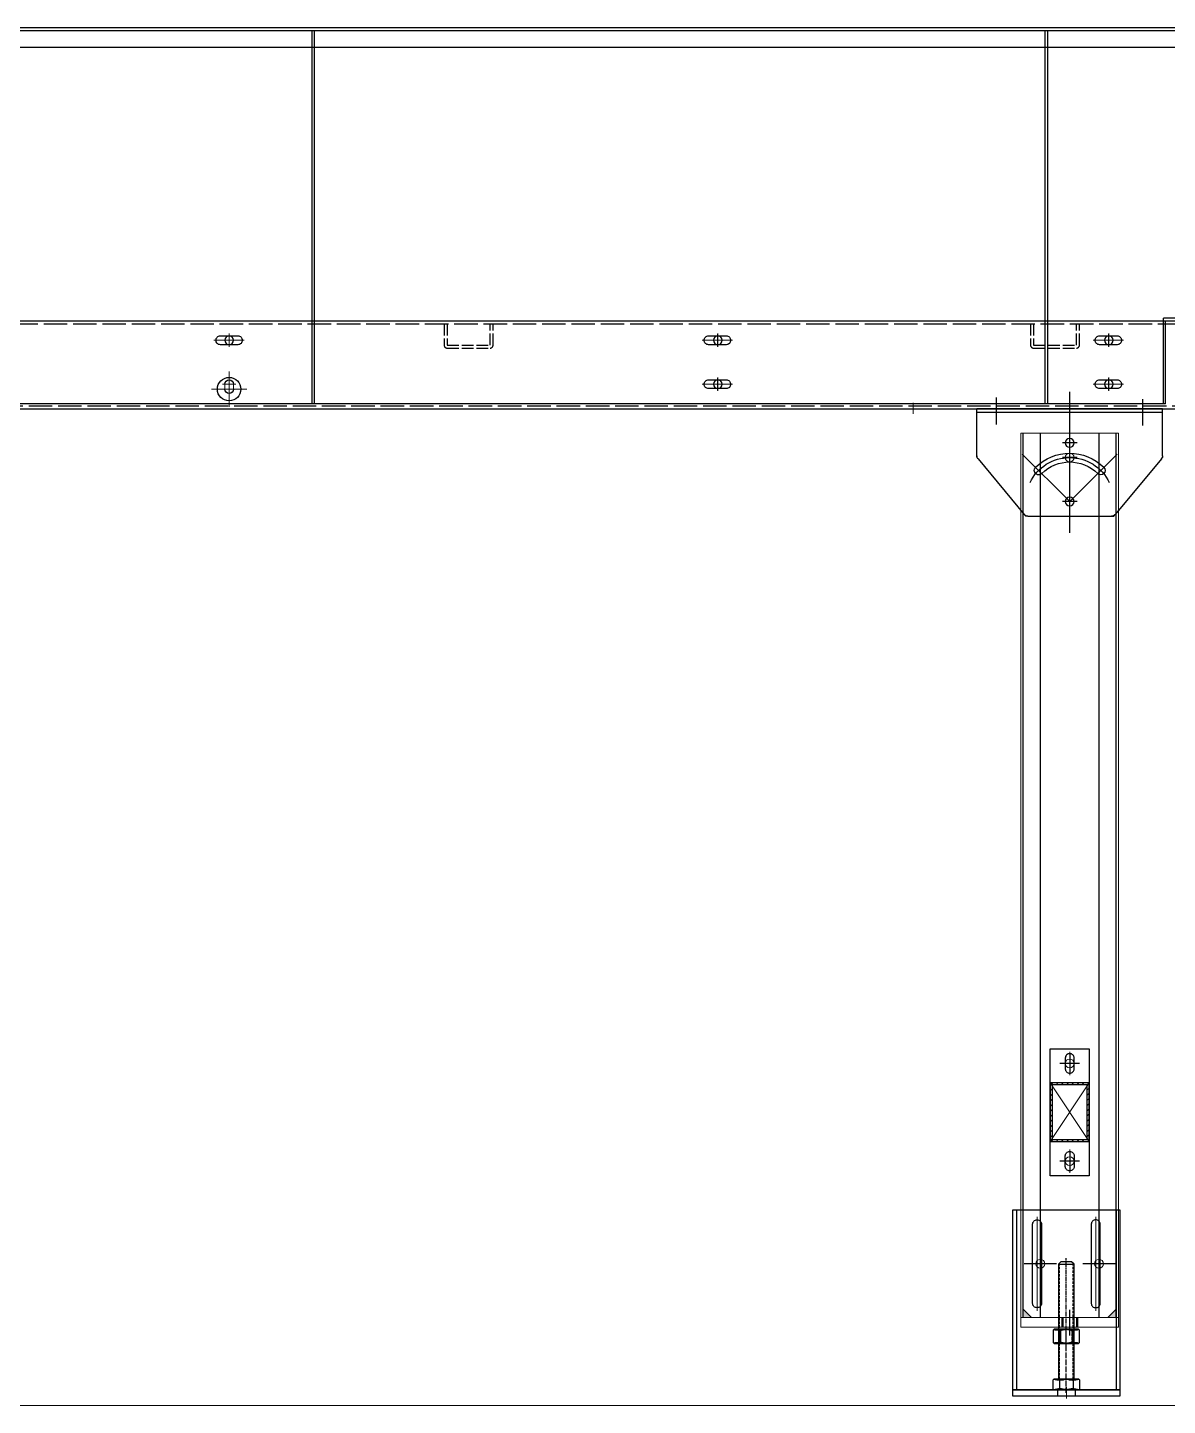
# Model space of a CAD drawing. Header units: millimetres. Extents: x 845401 to 948039, y 511594 to 550263.
# Drawn here: x 896302 to 897468, y 523200 to 524610 of the extents above; entities that cross this region are included whole.
import ezdxf

# ---------------------------------------------------------------- set-up
doc = ezdxf.new("R2010")
doc.units = ezdxf.units.MM
for name, pattern in [('ACAD_ISO02W100', [15, 12, -3]), ('CENTER', [0]), ('CENTER2', [28.575, 19.05, -3.175, 3.175, -3.175]), ('DASHED', [0.75, 0.5, -0.25]), ('HIDDEN', [0.375, 0.25, -0.125])]:
    doc.linetypes.add(name, pattern=pattern)
for name, color, linetype in [('00', 7, 'Continuous'), ('2细线层', 4, 'Continuous'), ('3中心线层', 1, 'CENTER'), ('4虚线层', 6, 'DASHED'), ('5剖面线层', 2, 'Continuous'), ('虚线', 4, 'ACAD_ISO02W100')]:
    doc.layers.add(name, color=color, linetype=linetype)
for name, color, linetype, lineweight in [('A-剖-0.10mm.......SECT-L01', 255, 'Continuous', 18), ('中心线', 1, 'CENTER', 9), ('剖面线', 6, 'Continuous', 15), ('粗实线', 7, 'Continuous', 30), ('细实线', 2, 'Continuous', 18)]:
    doc.layers.add(name, color=color, linetype=linetype, lineweight=lineweight)

# ---------------------------------------------------------------- blocks, each defined once
blk = doc.blocks.new('A$C13691031')
at = {"layer": '虚线'}
for p, q in [((5, 40), (5, 18)), ((8, 40), (8, 18)), ((52, 18), (52, 40)), ((55, 18), (55, 40)), ((8, 18), (52, 18)), ((8, 15), (52, 15))]:
    blk.add_line(p, q, dxfattribs=at)
for centre, start, end in [((8, 18), 180, 270), ((52, 18), 270, 0)]:
    blk.add_arc(centre, 3, start, end, dxfattribs=at)
blk = doc.blocks.new('A$Cb0f5567f')
at = {"color": 0, "linetype": 'ByBlock', "lineweight": -2}
for p, q in [((1290.5, 30.2, -1976.1), (1290.5, 25.2, -1976.1)), ((1299.5, 30.2, -1976.1), (1299.5, 25.2, -1976.1))]:
    blk.add_line(p, q, dxfattribs=at)
at = {"layer": '中心线', "ltscale": 4}
for p, q in [((388.2, 75.2, -1976.1), (401.8, 75.2, -1976.1)), ((395, 68.4, -1976.1), (395, 82, -1976.1)), ((788.2, 75.2, -1976.1), (801.8, 75.2, -1976.1)), ((795, 68.4, -1976.1), (795, 82, -1976.1)), ((1288.2, 75.2, -1976.1), (1301.8, 75.2, -1976.1)), ((1295, 68.4, -1976.1), (1295, 82, -1976.1)), ((388.2, 30.2, -1976.1), (401.8, 30.2, -1976.1)), ((395, 23.4, -1976.1), (395, 37, -1976.1)), ((788.2, 30.2, -1976.1), (801.8, 30.2, -1976.1)), ((795, 23.4, -1976.1), (795, 37, -1976.1)), ((1288.2, 30.2, -1976.1), (1301.8, 30.2, -1976.1)), ((1295, 18.4, -1976.1), (1295, 37, -1976.1)), ((1301.8, 25.2, -1976.1), (1288.2, 25.2, -1976.1)), ((360, 3.2, -1976.1), (360, 10.2, -1976.1)), ((510, 3.2, -1976.1), (510, 10.2, -1976.1)), ((595, 0, -1976.3), (595, 11.2, -1976.3))]:
    blk.add_line(p, q, dxfattribs=at)
at = {"layer": '粗实线'}
for p, q in [((2520, 95.2, -1976.1), (112, 95.2, -1976.1)), ((1970, 5.2, -1976.1), (270, 5.2, -1976.1))]:
    blk.add_line(p, q, dxfattribs=at)
for centre in [(395, 75.2, -1976.1), (795, 75.2, -1976.1), (1295, 75.2, -1976.1), (395, 30.2, -1976.1), (795, 30.2, -1976.1)]:
    blk.add_circle(centre, 4.5, dxfattribs=at)
for centre, start, end in [((1295, 30.2, -1976.1), 0.0006, 180.0006), ((1295, 25.2, -1976.1), 180, 0)]:
    blk.add_arc(centre, 4.5, start, end, dxfattribs=at)
at = {"layer": '虚线', "ltscale": 2}
for p, q in [((2504.7, 92.2, -1976.1), (15.3, 92.2, -1976.1)), ((1860, 8.2, -1976.1), (300, 8.2, -1976.1))]:
    blk.add_line(p, q, dxfattribs=at)
at = {"layer": '虚线', "ltscale": 2, "xscale": -1}
for p in [(480, 52.2, -1976.1), (1080, 52.2, -1976.1)]:
    blk.add_blockref('A$C13691031', p, dxfattribs=at)
blk = doc.blocks.new('A$C54b3428a')
at = {"layer": 'A-剖-0.10mm.......SECT-L01', "xscale": -1}
blk.add_blockref('A$Cb0f5567f', (2520, 0, 1976.2), dxfattribs=at)
blk = doc.blocks.new('A$C36980DBC')
for p, q in [((0, 127.1), (190, 127.1)), ((0, 78.9), (0, 127.1)), ((190, 78.9), (190, 127.1)), ((0, 123.1), (190, 123.1)), ((92.5, 92.1), (97.5, 92.1)), ((95, 89.6), (95, 94.6)), ((1.2, 75.7), (48.5, 18.9)), ((188.8, 75.7), (141.5, 18.9)), ((92.5, 32.1), (97.5, 32.1)), ((95, 29.6), (95, 34.6)), ((137.7, 17.1), (52.3, 17.1))]:
    blk.add_line(p, q)
for centre in [(95, 92.1), (95, 32.1)]:
    blk.add_circle(centre, 4.5)
for centre, radius, start, end in [((5, 78.9), 5, 180, 219.8056), ((95, 32.1), 49.5, 45, 135), ((95, 32.1), 40.5, 45, 135), ((185, 78.9), 5, 320.1944, 0), ((63.2, 63.9), 4.5, 135, 315), ((126.8, 63.9), 4.5, 225, 45), ((52.3, 22.1), 5, 219.8056, 270), ((137.7, 22.1), 5, 270, 320.1944)]:
    blk.add_arc(centre, radius, start, end)
at = {"layer": '2细线层'}
for p, q in [((0, 78.9), (0, 77.1)), ((1.2, 75.7), (0, 77.1)), ((188.8, 75.7), (190, 77.1)), ((190, 78.9), (190, 77.1)), ((50, 17.1), (48.5, 18.9)), ((52.3, 17.1), (50, 17.1)), ((137.7, 17.1), (140, 17.1)), ((140, 17.1), (141.5, 18.9))]:
    blk.add_line(p, q, dxfattribs=at)
at = {"layer": '3中心线层'}
for p, q in [((95, 0), (95, 144.3)), ((20, 109.9), (20, 136.8)), ((170, 111), (170, 138.5)), ((95, 32.1), (46.5, 80.6)), ((95, 32.1), (143.5, 80.6))]:
    blk.add_line(p, q, dxfattribs=at)
blk.add_arc((95, 32.1), 45, 25.7018, 154.2982, dxfattribs=at)
blk = doc.blocks.new('915ZJ')
at = {"linetype": 'ByBlock', "lineweight": -2}
h = blk.add_hatch(color=2, dxfattribs=at)
h.paths.add_polyline_path([(809947.3, 413856.6), (809947.3, 413848.1), (809938.8, 413848.1)])
h.paths.add_polyline_path([(809860.8, 413848.1), (809852.3, 413848.1), (809852.3, 413856.6)])
for p, q in [((809849.8, 413838.1), (809849.8, 414753.1)), ((809849.8, 414753.1), (809949.8, 414753.1)), ((809949.8, 413838.1), (809949.8, 414753.1)), ((809849.8, 413848.1), (809949.8, 413848.1)), ((809849.8, 413838.1), (809949.8, 413838.1))]:
    blk.add_line(p, q)
for centre in [(809899.8, 414743.1), (809899.8, 414728.1), (809899.8, 414683.1), (809899.8, 414108.1), (809899.8, 414008.1), (809869.8, 413903.1), (809929.8, 413903.1)]:
    blk.add_circle(centre, 4.5)
at = {"layer": '3中心线层'}
for p, q in [((809907.3, 414743.1), (809892.3, 414743.1)), ((809899.8, 414735.6), (809899.8, 414750.6)), ((809907.3, 414728.1), (809892.3, 414728.1)), ((809899.8, 414720.6), (809899.8, 414735.6)), ((809907.3, 414683.1), (809892.3, 414683.1)), ((809899.8, 414675.6), (809899.8, 414690.6)), ((809899.8, 414118.3), (809899.8, 414097.9)), ((809910, 414108.1), (809889.6, 414108.1)), ((809899.8, 414018.3), (809899.8, 413997.9)), ((809910, 414008.1), (809889.6, 414008.1)), ((809869.8, 413919.6), (809869.8, 413886.6)), ((809929.8, 413919.6), (809929.8, 413886.6)), ((809886.3, 413903.1), (809853.3, 413903.1)), ((809946.3, 413903.1), (809913.3, 413903.1)), ((809899.8, 413829.7), (809899.8, 413855.9))]:
    blk.add_line(p, q, dxfattribs=at)
at = {"layer": '4虚线层'}
for p, q in [((809852.3, 413848.1), (809852.3, 414753.1)), ((809869.8, 413848.1), (809869.8, 414753.1)), ((809929.8, 413848.1), (809929.8, 414753.1)), ((809947.3, 413848.1), (809947.3, 414753.1)), ((809891.8, 413848.1), (809891.8, 413838.1)), ((809892.8, 413848.1), (809892.8, 413838.1)), ((809906.8, 413848.1), (809906.8, 413838.1)), ((809907.8, 413848.1), (809907.8, 413838.1))]:
    blk.add_line(p, q, dxfattribs=at)
at = {"layer": '5剖面线层'}
for p, q in [((809860.8, 413848.1), (809852.3, 413856.6)), ((809938.8, 413848.1), (809947.3, 413856.6))]:
    blk.add_line(p, q, dxfattribs=at)
blk = doc.blocks.new('A$C2E170EB7')
at = {"layer": '中心线'}
for p, q in [((25, 186), (25, 90)), ((85, 186), (85, 90)), ((17.5, 138), (32.5, 138)), ((92.5, 138), (77.5, 138)), ((55, 12), (55, 0))]:
    blk.add_line(p, q, dxfattribs=at)
at = {"layer": '粗实线'}
for p, q in [((4, 193), (4, 9)), ((106, 193), (106, 9))]:
    blk.add_line(p, q, dxfattribs=at)
for points in [[(0, 193), (110, 193), (110, 9), (0, 9)], [(0, 9), (110, 9), (110, 3), (0, 3)]]:
    blk.add_lwpolyline(points, close=True, dxfattribs=at)
for points in [[(25, 183), (25, 183, -0.414214), (29.5, 178.5), (29.5, 97.5, -0.414214), (25, 93), (25, 93, -0.414214), (20.5, 97.5), (20.5, 178.5, -0.414214)], [(85, 183), (85, 183, 0.414214), (80.5, 178.5), (80.5, 97.5, 0.414214), (85, 93), (85, 93, 0.414214), (89.5, 97.5), (89.5, 178.5, 0.414214)]]:
    blk.add_lwpolyline(points, format="xyb", close=True, dxfattribs=at)
at = {"layer": '虚线', "ltscale": 0.5}
for p, q in [((46, 9), (46, 3)), ((64, 9), (64, 3))]:
    blk.add_line(p, q, dxfattribs=at)
blk = doc.blocks.new('ew323')
at = {"color": 2, "linetype": 'HIDDEN', "ltscale": 10}
for p, q in [((-1.5, 60.5), (-1.5, 46)), ((10.5, 60.5), (10.5, 46))]:
    blk.add_line(p, q, dxfattribs=at)
at = {"color": 2}
for p, q in [((-1.5, 47.2), (-1.5, 59.2)), ((10.5, 47.2), (10.5, 59.2))]:
    blk.add_line(p, q, dxfattribs=at)
at = {"color": 1, "linetype": 'CENTER2', "ltscale": 0.25}
blk.add_line((4.5, 63.3), (4.5, 41.9), dxfattribs=at)
at = {"color": 2}
blk.add_lwpolyline([(-8, 60.5), (17, 60.5), (18, 59.5), (18, 47), (17, 46), (-8, 46), (-9, 47), (-9, 59.5)], close=True, dxfattribs=at)
blk.add_lwpolyline([(-2.5, 46), (-2.5, 60.5), (11.5, 60.5), (11.5, 46)], dxfattribs=at)
for centre, start, end in [((-2.3, 78.3), 251.7208, 290.8675), ((11.3, 78.3), 249.1325, 288.2792), ((-2.3, 28.2), 69.1325, 108.2792), ((11.3, 28.2), 71.7208, 110.8675)]:
    blk.add_arc(centre, 19.1, start, end, dxfattribs=at)
blk = doc.blocks.new('A$C7142694E')
at = {"color": 2}
for p, q in [((21.8, 131.6, 0), (5.8, 131.6, 0)), ((6.8, 12.9, 0), (6.8, 4.3, 0)), ((20.7, 12.9, 0), (20.7, 4.3, 0))]:
    blk.add_line(p, q, dxfattribs=at)
at = {"color": 2, "linetype": 'HIDDEN', "ltscale": 10}
for p, q in [((6.8, 14.1, 0), (6.8, 131.6, 0)), ((20.8, 14.1, 0), (20.8, 131.6, 0))]:
    blk.add_line(p, q, dxfattribs=at)
at = {"color": 1, "linetype": 'CENTER2', "ltscale": 0.25}
blk.add_line((13.8, 0, 0), (13.8, 137.8, 0), dxfattribs=at)
at = {"color": 2, "elevation": 0}
for points in [[(21.8, 14.1), (5.8, 14.1), (5.8, 131.6), (8.3, 134.1), (19.3, 134.1), (21.8, 131.6)], [(26.5, 3.1), (1, 3.1), (0, 4.1), (0, 13.1), (1, 14.1), (26.5, 14.1), (27.5, 13.1), (27.5, 4.1)]]:
    blk.add_lwpolyline(points, close=True, dxfattribs=at)
at = {"color": 2}
for centre, start, end in [((6.9, 32.7, 0), 252.0147, 290.2789), ((6.9, -15.5, 0), 69.7211, 107.9853), ((20.6, 32.7, 0), 249.7211, 287.9853), ((20.6, -15.5, 0), 72.0147, 110.2789)]:
    blk.add_arc(centre, 19.9, start, end, dxfattribs=at)
at = {"rotation": 180}
blk.add_blockref('ew323', (18.3, 111.1, 0), dxfattribs=at)
blk = doc.blocks.new('A$C39C60854')
at = {"layer": '剖面线'}
h = blk.add_hatch(dxfattribs=at)
h.set_pattern_fill('ANSI31', color=256, scale=30, style=0)
h.set_pattern_definition([(45, (-776643, 668927.5), (-2.65165043, 2.65165043), [])])
h.paths.add_polyline_path([(0, 40), (0, 0), (60, 0), (60, 40)])
h.paths.add_polyline_path([(58, 38), (58, 2), (2, 2), (2, 38)], flags=16)
at = {"layer": '粗实线'}
for points in [[(0, 40), (60, 40), (60, 0), (0, 0)], [(2, 38), (58, 38), (58, 2), (2, 2)]]:
    blk.add_lwpolyline(points, close=True, dxfattribs=at)
blk = doc.blocks.new('A$C771F760B')
at = {"layer": '中心线'}
for p, q in [((32, 20), (8, 20)), ((20, 13.5), (20, 26.5)), ((108, 20), (132, 20)), ((120, 13.5), (120, 26.5))]:
    blk.add_line(p, q, dxfattribs=at)
at = {"layer": '粗实线', "color": 0}
blk.add_lwpolyline([(5, 40), (5, 0), (135, 0), (135, 40)], close=True, dxfattribs=at)
for points in [[(25.5, 24.5), (14.5, 24.5, 0.414214), (10, 20), (10, 20, 0.414214), (14.5, 15.5), (25.5, 15.5, 0.414214), (30, 20), (30, 20, 0.414214)], [(114.5, 24.5), (125.5, 24.5, -0.414214), (130, 20), (130, 20, -0.414214), (125.5, 15.5), (114.5, 15.5, -0.414214), (110, 20), (110, 20, -0.414214)]]:
    blk.add_lwpolyline(points, format="xyb", close=True, dxfattribs=at)
at = {"layer": '细实线'}
for p, q in [((40, 0), (100, 40)), ((40, 40), (100, 0))]:
    blk.add_line(p, q, dxfattribs=at)
at = {"layer": '粗实线'}
blk.add_blockref('A$C39C60854', (40, 0), dxfattribs=at)
blk = doc.blocks.new('GZSF23SWW2')
at = {"layer": '中心线', "ltscale": 3}
for p, q in [((-12.5, 0), (18.5, 0)), ((3, -6.5), (3, 6.5))]:
    blk.add_line(p, q, dxfattribs=at)
at = {"layer": '粗实线'}
blk.add_lwpolyline([(-6, 4.5), (12, 4.5, -0.414214), (16.5, 0), (16.5, 0, -0.414214), (12, -4.5), (-6, -4.5, -0.414214), (-10.5, 0), (-10.5, 0, -0.414214)], format="xyb", close=True, dxfattribs=at)
blk = doc.blocks.new('A$C547eed85')
blk.add_line((2330.5, 0), (2330.5, 85))
at = {"color": 0, "linetype": 'ByBlock', "lineweight": -2}
blk.add_line((2330.5, 85), (2807.5, 85), dxfattribs=at)
at = {"layer": '00'}
blk.add_circle((1372.5, 15), 12, dxfattribs=at)
at = {"layer": '中心线'}
for p, q in [((1372.5, 33), (1372.5, -3)), ((1354.5, 15), (1390.5, 15))]:
    blk.add_line(p, q, dxfattribs=at)
at = {"layer": '粗实线'}
blk.add_line((7.5, 385), (2807.5, 385), dxfattribs=at)
at = {"layer": '粗实线', "elevation": 0}
blk.add_lwpolyline([(2330.5, 0), (917.5, 0)], dxfattribs=at)
at = {"layer": '虚线', "color": 4, "linetype": 'DASHED'}
for p, q in [((7.5, 382), (2807.5, 382)), ((1457.5, 365), (1457.5, 382)), ((1460, 365), (1460, 382)), ((2207.5, 365), (2207.5, 382)), ((2210, 365), (2210, 382)), ((7.5, 365), (2807.5, 365)), ((1457.5, 0), (1457.5, 365)), ((1460, 0), (1460, 365)), ((2207.5, 0), (2207.5, 365)), ((2210, 0), (2210, 365)), ((2328, 87.5), (2328, 0)), ((2807.5, 87.5), (2328, 87.5))]:
    blk.add_line(p, q, dxfattribs=at)
for p in [(1369.5, 65), (1869.1, 65), (2269.1, 65), (1869.1, 20), (2269.1, 20)]:
    blk.add_blockref('GZSF23SWW2', p)

msp = doc.modelspace()

# ---------------------------------------------------------------- linework, layer by layer
at = {"layer": 'A-剖-0.10mm.......SECT-L01', "color": 5}
msp.add_line((897943.3, 524609.9), (895143.3, 524609.9), dxfattribs=at)
at = {"layer": 'A-剖-0.10mm.......SECT-L01'}
msp.add_line((895143.3, 524309.9), (897943.3, 524309.9), dxfattribs=at)
at = {"layer": 'A-剖-0.10mm.......SECT-L01', "color": 6}
msp.add_line((895654.9, 523199.9, 0), (902473.1, 523199.9, 0), dxfattribs=at)

# ---------------------------------------------------------------- block references
at = {"color": 0, "linetype": 'ByBlock', "lineweight": -2, "extrusion": (-4.61957e-26, -5.73829e-14, -1), "zscale": -1}
msp.add_blockref('A$C36980DBC', (-897463.3, 524092.8, 0), dxfattribs=at)
at = {"color": 0, "linetype": 'ByBlock', "lineweight": -2, "xscale": -1}
for name, p in [('A$C2E170EB7', (897419.9, 523206.9, 0)), ('A$C7142694E', (897378.6, 523212.8, 0))]:
    msp.add_blockref(name, p, dxfattribs=at)
at = {"layer": '00'}
msp.add_blockref('A$C547eed85', (895135.8, 524224.9), dxfattribs=at)
at = {"layer": 'A-剖-0.10mm.......SECT-L01'}
for name, p in [('A$C54b3428a', (895283.3, 524214.7, -0.1)), ('915ZJ', (87468.5, 109441.8))]:
    msp.add_blockref(name, p, dxfattribs=at)
at = {"layer": '粗实线', "xscale": -1, "rotation": 270}
msp.add_blockref('A$C771F760B', (897348.3, 523429.9), dxfattribs=at)

doc.saveas('drawing.dxf')
